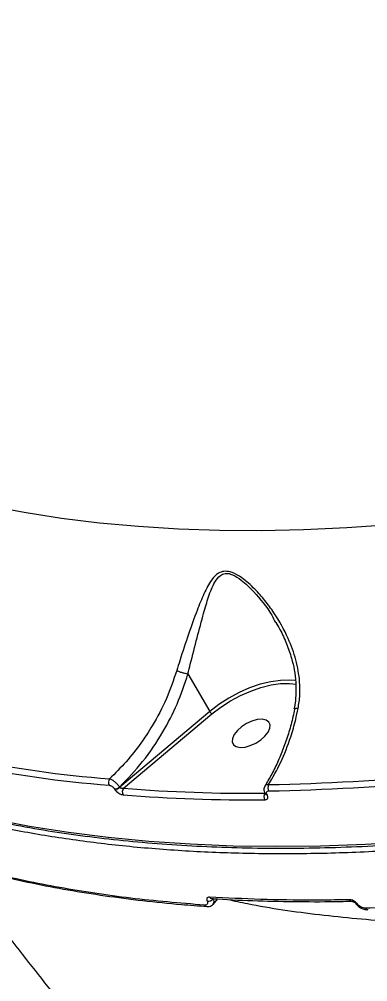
# Model space of a CAD drawing. Header units: millimetres. Extents: x -10881 to 8954, y -8695 to 5624.
# Drawn here: x 2548.4 to 2623, y -3433.1 to -3226.7 of the extents above; entities that cross this region are included whole.
import ezdxf

# ---------------------------------------------------------------- set-up
doc = ezdxf.new("R2010")
doc.units = ezdxf.units.MM
for name, color, linetype in [('DIKOM_ОБЪЕКТ', 7, 'Continuous'), ('DIKOM_РАЗМЕР_ЗОНА', 7, 'Continuous'), ('DIKOM_РАЗМЕР_ОБЪЕКТА', 7, 'Continuous')]:
    doc.layers.add(name, color=color, linetype=linetype)
doc.styles.add('style1', font='arial.ttf', dxfattribs={"width": 0.8})
doc.dimstyles.new('1-50', dxfattribs={"dimtxt": 300, "dimasz": 200, "dimexe": 100, "dimexo": 0, "dimgap": 100, "dimtad": 1, "dimtxsty": 'style1', "dimcen": 200, "dimclrd": 7, "dimclre": 7, "dimclrt": 7, "dimadec": 1, "dimazin": 2, "dimtfac": 1, "dimtmove": 0, "dimatfit": 2, "dimfxl": 0, "dimlwd": 25, "dimlwe": 18, "dimarcsym": 0})

# ---------------------------------------------------------------- blocks, each defined once
blk = doc.blocks.new('*D10')
at = {"layer": 'Defpoints', "color": 0, "transparency": 16777216}
for p in [(-7152.73, 2730.8), (7385.22, 911.28), (7385.22, -7693.77)]:
    blk.add_point(p, dxfattribs=at)
at = {"layer": 'DIKOM_РАЗМЕР_ОБЪЕКТА', "color": 7, "lineweight": 18, "transparency": 16777216}
for p, q in [((-7152.73, 2730.8), (-7152.73, -7793.77)), ((7385.22, 911.28), (7385.22, -7793.77))]:
    blk.add_line(p, q, dxfattribs=at)
at = {"layer": 'DIKOM_РАЗМЕР_ОБЪЕКТА', "color": 7, "lineweight": 25, "transparency": 16777216}
blk.add_line((-6952.73, -7693.77), (7185.22, -7693.77), dxfattribs=at)
at = {"layer": 'DIKOM_РАЗМЕР_ОБЪЕКТА', "color": 7, "transparency": 16777216}
for points in [[(-6952.73, -7660.43), (-6952.73, -7727.1), (-7152.73, -7693.77)], [(7185.22, -7660.43), (7185.22, -7727.1), (7385.22, -7693.77)]]:
    blk.add_solid(points, dxfattribs=at)
at = {"layer": 'DIKOM_РАЗМЕР_ОБЪЕКТА', "color": 7, "transparency": 16777216, "insert": (116.24, -7440.59), "char_height": 300, "attachment_point": 5, "style": 'style1'}
blk.add_mtext('14500', dxfattribs=at)
blk = doc.blocks.new('*D12')
at = {"layer": 'Defpoints', "color": 0, "transparency": 16777216}
for p in [(-9113.32, 3014.05), (8954.2, 2756.48), (8954.2, -8594.51)]:
    blk.add_point(p, dxfattribs=at)
at = {"layer": 'DIKOM_РАЗМЕР_ЗОНА', "color": 7, "lineweight": 18, "transparency": 16777216}
for p, q in [((-9113.32, 3014.05), (-9113.32, -8694.51)), ((8954.2, 2756.48), (8954.2, -8694.51))]:
    blk.add_line(p, q, dxfattribs=at)
at = {"layer": 'DIKOM_РАЗМЕР_ЗОНА', "color": 7, "lineweight": 25, "transparency": 16777216}
blk.add_line((-8913.32, -8594.51), (8754.2, -8594.51), dxfattribs=at)
at = {"layer": 'DIKOM_РАЗМЕР_ЗОНА', "color": 7, "transparency": 16777216}
for points in [[(-8913.32, -8561.18), (-8913.32, -8627.85), (-9113.32, -8594.51)], [(8754.2, -8561.18), (8754.2, -8627.85), (8954.2, -8594.51)]]:
    blk.add_solid(points, dxfattribs=at)
at = {"layer": 'DIKOM_РАЗМЕР_ЗОНА', "color": 7, "transparency": 16777216, "insert": (-79.56, -8341.34), "char_height": 300, "attachment_point": 5, "style": 'style1'}
blk.add_mtext('18000', dxfattribs=at)

msp = doc.modelspace()

# ---------------------------------------------------------------- linework, layer by layer
at = {"layer": 'DIKOM_ОБЪЕКТ', "color": 7, "linetype": 'Continuous', "lineweight": 15}
for p, q in [((2584.511, -3367.057), (2589.177, -3375.139)), ((2589.177, -3375.139), (2569.902, -3391.357)), ((2570.728, -3391.564), (2589.654, -3375.64)), ((2568.799, -3391.707), (2568.833, -3391.766)), ((2569.902, -3391.357), (2569.868, -3391.298)), ((2601.032, -3392.718), (2601.056, -3392.759)), ((2601.456, -3392.929), (2601.433, -3392.888)), ((2589.617, -3415.222), (2589.622, -3415.222)), ((2589.938, -3416.457), (2590.901, -3415.301)), ((2588.53, -3416.954), (2588.594, -3416.955)), ((2620.439, -3416.311), (2620.433, -3416.303))]:
    msp.add_line(p, q, dxfattribs=at)
at = {"layer": 'DIKOM_ОБЪЕКТ', "color": 7, "linetype": 'Continuous', "lineweight": 15, "flags": 128}
for points in [[(2627.905, -3335.064), (2618.512, -3335.726), (2609.268, -3336.151), (2600.182, -3336.337), (2591.263, -3336.286), (2582.518, -3335.997), (2573.957, -3335.469), (2565.586, -3334.705), (2557.413, -3333.704), (2549.447, -3332.467), (2541.694, -3330.995)], [(2632.251, -3403.059), (2622.496, -3403.637), (2612.893, -3403.979), (2603.45, -3404.083), (2594.176, -3403.951), (2585.078, -3403.582), (2576.164, -3402.976), (2567.442, -3402.134), (2558.918, -3401.057), (2550.6, -3399.745), (2542.496, -3398.2), (2534.61, -3396.422), (2526.952, -3394.414), (2519.526, -3392.178), (2512.339, -3389.714), (2505.398, -3387.025), (2498.707, -3384.114), (2492.273, -3380.982), (2486.102, -3377.633), (2480.197, -3374.069), (2474.565, -3370.294), (2472.894, -3369.095)], [(2607.43, -3368.487), (2606.312, -3368.384), (2604.344, -3368.426), (2602.223, -3368.725), (2600, -3369.274), (2597.725, -3370.06), (2595.454, -3371.066), (2593.238, -3372.267), (2591.129, -3373.635), (2589.177, -3375.139)], [(2589.654, -3375.64), (2591.547, -3374.182), (2593.591, -3372.855), (2595.74, -3371.691), (2597.943, -3370.715), (2600.148, -3369.953), (2602.304, -3369.42), (2604.36, -3369.13), (2606.269, -3369.089), (2607.706, -3369.246)], [(2600.997, -3380.409), (2601.665, -3379.553), (2602.04, -3378.716), (2602.091, -3377.967), (2601.815, -3377.365), (2601.233, -3376.961), (2600.393, -3376.787), (2599.362, -3376.856), (2598.225, -3377.163), (2597.074, -3377.684), (2596.001, -3378.376), (2595.094, -3379.183), (2594.425, -3380.039), (2594.051, -3380.876), (2594, -3381.625), (2594.276, -3382.227), (2594.858, -3382.631), (2595.698, -3382.805), (2596.729, -3382.736), (2597.866, -3382.429), (2599.017, -3381.908), (2600.09, -3381.216), (2600.997, -3380.409)]]:
    msp.add_lwpolyline(points, dxfattribs=at)
at = {"layer": 'DIKOM_ОБЪЕКТ', "color": 7, "linetype": 'Continuous', "lineweight": 15}
for centre, radius, start, end in [((2590.406, -3374.447), 1.41, 209.37343, 237.75756), ((2586.695, -3146.432), 245.225, 250.98059, 265.54294), ((2586.73, -3145.613), 244.684, 250.98059, 265.54294), ((2593.968, -2937.212), 453.628, 270.98716, 280.12976), ((2593.948, -2937.57), 454.631, 270.98716, 280.12976), ((2568.818, -3390.301), 1.33, 145.9583, 207.49779), ((2603.047, -3391.455), 1.436, 151.61751, 208.18684), ((2568.795, -3390.094), 1.612, 270.13084, 311.70773), ((2568.83, -3390.153), 1.612, 270.13084, 311.70773), ((2571.79, -3392.358), 1.326, 143.23394, 207.68782), ((2598.018, -3050.057), 342.596, 265.43115, 270.49457), ((2602.179, -3393.381), 1.413, 148.39181, 208.38545), ((2601.377, -3392.462), 0.43, 217.46116, 277.49093), ((2601.399, -3392.507), 0.425, 215.62405, 277.69305), ((2597.972, -3050.651), 343.414, 265.43115, 270.49457), ((2588.814, -3414.341), 1.439, 262.09714, 322.27739), ((2589.675, -3414.648), 0.576, 205.77546, 264.78746), ((2619.516, -3415.242), 0.544, 203.9589, 268.879), ((2588.602, -3416.376), 0.583, 206.20234, 262.88254), ((2620.672, -3416.063), 0.34, 226.71888, 289.78831), ((2623.029, -3417.059), 0.549, 204.26917, 266.81797)]:
    msp.add_arc(centre, radius, start, end, dxfattribs=at)
for points, knots in [([(2474.407, -3370.97), (2475.12, -3371.509), (2478.361, -3373.957), (2484.717, -3377.9), (2493.478, -3382.775), (2502.911, -3387.211), (2512.939, -3391.218), (2523.596, -3394.776), (2534.794, -3397.846), (2546.377, -3400.39), (2558.279, -3402.415), (2570.489, -3403.942), (2583.131, -3404.988), (2596.282, -3405.553), (2609.899, -3405.619), (2624, -3405.174), (2638.467, -3404.212), (2652.93, -3402.767), (2667.306, -3400.884), (2681.58, -3398.6), (2696.082, -3395.87), (2710.889, -3392.674), (2725.95, -3389.012), (2741.276, -3384.872), (2756.744, -3380.28), (2772.346, -3375.236), (2788.019, -3369.757), (2803.773, -3363.836), (2819.565, -3357.487), (2835.481, -3350.669), (2851.457, -3343.397), (2867.5, -3335.657), (2883.467, -3327.51), (2899.141, -3319.068), (2914.461, -3310.382), (2929.443, -3301.46), (2944.243, -3292.21), (2958.94, -3282.578), (2973.466, -3272.593), (2987.827, -3262.243), (3001.878, -3251.611), (3015.872, -3240.54), (3024.929, -3232.907), (3029.575, -3228.993)], [0, 0, 0, 0, 0.0069069, 0.0314206, 0.0561045, 0.0807884, 0.1060094, 0.1312304, 0.156637, 0.1820435, 0.2065572, 0.2310708, 0.2557548, 0.2804387, 0.3056597, 0.3308807, 0.3562872, 0.3816938, 0.4053301, 0.4289664, 0.4527552, 0.4765441, 0.5008121, 0.5250802, 0.5495135, 0.5739467, 0.5984604, 0.6229741, 0.6476581, 0.6723421, 0.6975631, 0.7227842, 0.7481908, 0.7735974, 0.7981111, 0.8226248, 0.8473088, 0.8719928, 0.8972139, 0.9224349, 0.9478415, 0.9732482, 1, 1, 1, 1]), ([(2593.006, -3415.396), (2594.422, -3415.707), (2600.705, -3417.083), (2612.571, -3418.765), (2628.541, -3420.272), (2644.63, -3420.854), (2660.65, -3420.676), (2675.92, -3419.846), (2690.804, -3418.473), (2704.976, -3416.689), (2719.151, -3414.457), (2734.867, -3411.515), (2751.883, -3407.754), (2770.195, -3403.049), (2787.302, -3398.08), (2803.677, -3392.819), (2819.019, -3387.459), (2834.129, -3381.768), (2850.64, -3375.112), (2868.219, -3367.48), (2886.794, -3358.779), (2903.845, -3350.229), (2919.9, -3341.674), (2934.714, -3333.342), (2949.086, -3324.835), (2963.08, -3316.129), (2976.936, -3307.114), (2985.994, -3300.849), (2990.522, -3297.717)], [0, 0, 0, 0, 0.01379089, 0.06119675, 0.10860263, 0.15478244, 0.19709595, 0.23940948, 0.27585322, 0.31229696, 0.34695125, 0.38160554, 0.42786138, 0.47024403, 0.51262671, 0.54912909, 0.58563148, 0.62034075, 0.65505002, 0.70142145, 0.74390934, 0.78639727, 0.82298919, 0.85958112, 0.89437463, 0.92916815, 0.96458407, 1, 1, 1, 1]), ([(2473.118, -3369.297), (2473.614, -3369.67), (2475.795, -3371.309), (2479.911, -3374.024), (2485.465, -3377.437), (2491.278, -3380.644), (2497.321, -3383.66), (2503.596, -3386.478), (2510.097, -3389.098), (2516.819, -3391.517), (2523.756, -3393.733), (2530.905, -3395.744), (2538.258, -3397.55), (2545.811, -3399.148), (2553.557, -3400.537), (2561.492, -3401.717), (2569.608, -3402.686), (2577.9, -3403.445), (2586.361, -3403.991), (2594.985, -3404.326), (2603.765, -3404.448), (2612.696, -3404.359), (2621.769, -3404.057), (2630.979, -3403.543), (2640.318, -3402.818), (2649.779, -3401.882), (2659.356, -3400.736), (2669.04, -3399.38), (2678.826, -3397.817), (2688.705, -3396.046), (2698.67, -3394.07), (2708.713, -3391.89), (2718.828, -3389.508), (2729.006, -3386.925), (2739.239, -3384.143), (2749.521, -3381.165), (2759.843, -3377.992), (2770.198, -3374.628), (2780.578, -3371.074), (2790.975, -3367.334), (2801.381, -3363.41), (2811.789, -3359.305), (2822.19, -3355.022), (2832.577, -3350.564), (2842.943, -3345.936), (2853.278, -3341.14), (2863.577, -3336.179), (2873.83, -3331.058), (2884.03, -3325.782), (2894.169, -3320.35), (2903.137, -3315.39), (2908.704, -3312.206), (2910.938, -3310.928)], [0, 0, 0, 0, 0.0060077, 0.0263958, 0.0467899, 0.0671898, 0.087595, 0.1080051, 0.1284196, 0.1488379, 0.1692595, 0.1896838, 0.2101103, 0.2305385, 0.2509682, 0.2713988, 0.2918301, 0.3122618, 0.3326937, 0.3531256, 0.3735573, 0.3939887, 0.4144197, 0.4348503, 0.4552804, 0.47571, 0.496139, 0.5165675, 0.5369955, 0.5574228, 0.5778497, 0.598276, 0.6187018, 0.6391271, 0.659552, 0.6799764, 0.7004004, 0.720824, 0.7412473, 0.7616702, 0.7820928, 0.8025151, 0.8229372, 0.843359, 0.8637806, 0.8842021, 0.9046234, 0.9250445, 0.9454656, 0.9658866, 0.9863075, 1, 1, 1, 1]), ([(2608.108, -3374.464), (2608.254, -3373.522), (2608.547, -3371.619), (2608.464, -3368.111), (2607.73, -3363.981), (2605.914, -3358.969), (2603.553, -3354.737), (2601.025, -3351.287), (2598.758, -3348.716), (2596.405, -3346.599), (2594.528, -3345.503), (2593.228, -3345.079), (2592.17, -3344.977), (2590.764, -3345.502), (2589.314, -3347.089), (2587.909, -3349.829), (2586.332, -3353.721), (2584.629, -3358.493), (2583.153, -3362.931), (2582.328, -3365.629), (2582.111, -3366.339)], [0, 0, 0, 0, 0.0440626, 0.0889571, 0.1624871, 0.2382061, 0.3352462, 0.385054, 0.435258, 0.4935501, 0.5321339, 0.5402075, 0.5665588, 0.5927386, 0.6382706, 0.7076003, 0.7787225, 0.8710031, 0.9660344, 1, 1, 1, 1]), ([(2584.509, -3367.056), (2584.509, -3367.055), (2584.68, -3366.345), (2585.331, -3363.69), (2586.456, -3359.231), (2587.763, -3354.448), (2588.901, -3350.436), (2590.002, -3347.661), (2591.176, -3345.982), (2592.396, -3345.419), (2593.227, -3345.505), (2593.775, -3345.673), (2594.552, -3345.957), (2596.32, -3347.105), (2599.229, -3350.003), (2601.761, -3353.086), (2603, -3355.502), (2603.269, -3356.027)], [0, 0, 0, 0, 0.0000246, 0.0500788, 0.1885395, 0.3272106, 0.42999, 0.5323982, 0.5962246, 0.6315179, 0.6661233, 0.666586, 0.6774691, 0.7308592, 0.8145993, 0.9596923, 1, 1, 1, 1]), ([(2603.317, -3356.007), (2603.615, -3356.503), (2604.501, -3357.979), (2605.649, -3360.548), (2606.674, -3363.459), (2607.34, -3366.233), (2607.662, -3368.88), (2607.643, -3371.571), (2607.486, -3373.486), (2607.236, -3374.471), (2607.206, -3374.591)], [0, 0, 0, 0, 0.08855299, 0.26358537, 0.430788, 0.56331113, 0.70396173, 0.84373248, 0.98105125, 1, 1, 1, 1]), ([(2582.111, -3366.339), (2581.425, -3368.357), (2580.037, -3372.44), (2577.312, -3377.611), (2574.364, -3382.105), (2571.33, -3385.973), (2568.926, -3388.356), (2567.716, -3389.557)], [0, 0, 0, 0, 0.230865, 0.4671749, 0.6265688, 0.8119918, 1, 1, 1, 1]), ([(2569.868, -3391.298), (2571.569, -3389.531), (2575.017, -3385.946), (2579.094, -3379.852), (2582.378, -3373.516), (2583.794, -3369.226), (2584.511, -3367.057)], [0, 0, 0, 0, 0.2606924, 0.5287023, 0.7616279, 1, 1, 1, 1]), ([(2582.111, -3366.339), (2582.167, -3366.362), (2582.329, -3366.428), (2582.706, -3366.566), (2583.268, -3366.748), (2583.931, -3366.932), (2584.316, -3367.014), (2584.509, -3367.056)], [0, 0, 0, 0, 0.0873104, 0.2536162, 0.5024108, 0.7512054, 1, 1, 1, 1]), ([(2584.511, -3367.057), (2584.51, -3367.057), (2584.51, -3367.056), (2584.509, -3367.056), (2584.509, -3367.056), (2584.509, -3367.056)], [0, 0, 0, 0, 0.4783841, 0.8637035, 1, 1, 1, 1]), ([(2607.326, -3374.623), (2607.222, -3375.157), (2606.897, -3376.818), (2606.151, -3379.51), (2605.103, -3382.679), (2603.866, -3385.702), (2602.499, -3388.534), (2601.472, -3390.24), (2600.97, -3391.074)], [0, 0, 0, 0, 0.08631676, 0.26859029, 0.45230856, 0.63713015, 0.82259773, 1, 1, 1, 1]), ([(2601.783, -3390.772), (2602.683, -3389.22), (2604.506, -3386.078), (2606.346, -3381.265), (2607.49, -3377.327), (2607.937, -3375.256), (2608.108, -3374.464)], [0, 0, 0, 0, 0.3247084, 0.657479, 0.869005, 1, 1, 1, 1]), ([(2608.108, -3374.464), (2608.078, -3374.464), (2607.958, -3374.462), (2607.704, -3374.474), (2607.436, -3374.522), (2607.397, -3374.602), (2607.379, -3374.638)], [0, 0, 0, 0, 0.0711617, 0.2787262, 0.6760954, 1, 1, 1, 1]), ([(2569.868, -3391.298), (2569.811, -3391.213), (2569.646, -3390.968), (2569.27, -3390.546), (2568.749, -3390.092), (2568.193, -3389.726), (2567.874, -3389.613), (2567.716, -3389.557)], [0, 0, 0, 0, 0.1131733, 0.3259329, 0.5479833, 0.775438, 1, 1, 1, 1]), ([(2601.783, -3390.772), (2601.625, -3390.79), (2601.307, -3390.825), (2601.056, -3390.967), (2601.016, -3391.092), (2601.014, -3391.097)], [0, 0, 0, 0, 0.490618, 0.9808219, 1, 1, 1, 1]), ([(2567.638, -3390.915), (2567.73, -3390.931), (2567.913, -3390.963), (2568.22, -3391.118), (2568.5, -3391.329), (2568.693, -3391.537), (2568.772, -3391.663), (2568.799, -3391.707)], [0, 0, 0, 0, 0.2288294, 0.4578465, 0.6785143, 0.8883618, 1, 1, 1, 1]), ([(2568.833, -3391.766), (2568.874, -3391.831), (2568.994, -3392.022), (2569.291, -3392.342), (2569.722, -3392.666), (2570.194, -3392.902), (2570.475, -3392.95), (2570.616, -3392.974)], [0, 0, 0, 0, 0.1082969, 0.3204328, 0.5430623, 0.7715679, 1, 1, 1, 1]), ([(2570.728, -3391.564), (2570.655, -3391.579), (2570.511, -3391.608), (2570.287, -3391.592), (2570.102, -3391.535), (2569.997, -3391.467), (2569.938, -3391.41), (2569.917, -3391.378), (2569.902, -3391.357)], [0, 0, 0, 0, 0.2553444, 0.4988913, 0.7167491, 0.8616271, 0.9070133, 1, 1, 1, 1]), ([(2601.018, -3391.13), (2600.95, -3391.24), (2600.792, -3391.493), (2600.772, -3391.969), (2600.852, -3392.396), (2600.999, -3392.627), (2601.054, -3392.712)], [0, 0, 0, 0, 0.22872338, 0.52394878, 0.82489302, 1, 1, 1, 1]), ([(2600.936, -3394.053), (2601.059, -3394.039), (2601.307, -3394.013), (2601.544, -3393.818), (2601.645, -3393.532), (2601.603, -3393.218), (2601.498, -3393.011), (2601.456, -3392.929)], [0, 0, 0, 0, 0.2150376, 0.4299703, 0.6447112, 0.8592201, 1, 1, 1, 1]), ([(2601.053, -3392.757), (2601.065, -3392.778), (2601.091, -3392.827), (2601.09, -3392.828), (2601.089, -3392.828)], [0, 0, 0, 0, 0.4407556, 1, 1, 1, 1]), ([(2601.433, -3392.888), (2601.405, -3392.833), (2601.334, -3392.693), (2601.307, -3392.483), (2601.374, -3392.292), (2601.533, -3392.161), (2601.698, -3392.143), (2601.781, -3392.133)], [0, 0, 0, 0, 0.1422682, 0.3570915, 0.5715532, 0.7857145, 1, 1, 1, 1]), ([(2588.079, -3416.633), (2582.759, -3416.187), (2572.106, -3415.294), (2556.917, -3412.951), (2542.27, -3409.93), (2533.133, -3407.246), (2528.558, -3405.902)], [0, 0, 0, 0, 0.2482503, 0.4971899, 0.7482385, 1, 1, 1, 1]), ([(2528.972, -3406.161), (2529.061, -3406.191), (2531.444, -3406.983), (2536.318, -3408.351), (2543.605, -3410.248), (2551.123, -3411.915), (2558.835, -3413.381), (2566.738, -3414.64), (2574.832, -3415.679), (2582.111, -3416.439), (2586.76, -3416.762), (2588.589, -3416.889)], [0, 0, 0, 0, 0.0050796, 0.1349059, 0.2648705, 0.3949428, 0.5250914, 0.6552845, 0.7854846, 0.915656, 1, 1, 1, 1]), ([(2534.313, -3407.738), (2534.991, -3408.667), (2539.134, -3414.34), (2546.996, -3424.589), (2557.913, -3438.475), (2569.115, -3452.174), (2580.57, -3465.701), (2592.283, -3479.047), (2604.249, -3492.211), (2616.466, -3505.186), (2628.931, -3517.971), (2641.64, -3530.562), (2654.59, -3542.955), (2667.778, -3555.145), (2681.201, -3567.131), (2694.854, -3578.908), (2708.735, -3590.473), (2722.84, -3601.822), (2737.166, -3612.953), (2751.707, -3623.862), (2766.461, -3634.545), (2781.424, -3645.001), (2796.591, -3655.224), (2811.958, -3665.214), (2827.524, -3674.962), (2842.886, -3684.255), (2853.14, -3690.178), (2858.075, -3693.028)], [0, 0, 0, 0, 0.0080221, 0.0490044, 0.0900252, 0.1310853, 0.1721856, 0.2133267, 0.2545092, 0.2957337, 0.3370006, 0.3783103, 0.419663, 0.4610589, 0.5024981, 0.5439806, 0.5855063, 0.627075, 0.6686864, 0.7103404, 0.7520364, 0.793774, 0.8355526, 0.8773716, 0.9192304, 0.9611282, 1, 1, 1, 1]), ([(2699.802, -3408.33), (2696.732, -3408.914), (2687.757, -3410.623), (2673.078, -3412.963), (2655.879, -3415.111), (2638.958, -3416.63), (2628.009, -3417.066), (2622.528, -3417.285)], [0, 0, 0, 0, 0.1144542, 0.3345003, 0.5550756, 0.7772654, 1, 1, 1, 1]), ([(2589.156, -3414.899), (2589.131, -3414.898), (2588.983, -3414.892), (2588.752, -3414.942), (2588.558, -3415.127), (2588.495, -3415.41), (2588.576, -3415.647), (2588.616, -3415.766)], [0, 0, 0, 0, 0.0489193, 0.2870857, 0.5249643, 0.7625368, 1, 1, 1, 1]), ([(2619.019, -3415.463), (2618.499, -3415.473), (2615.899, -3415.527), (2609.534, -3415.585), (2600.03, -3415.472), (2592.782, -3415.09), (2589.156, -3414.899)], [0, 0, 0, 0, 0.05076928, 0.25385503, 0.62669906, 1, 1, 1, 1]), ([(2589.624, -3415.211), (2590.036, -3415.241), (2593.259, -3415.476), (2599.455, -3415.714), (2608.225, -3415.895), (2614.92, -3415.903), (2618.726, -3415.792), (2619.504, -3415.769)], [0, 0, 0, 0, 0.043037, 0.3365294, 0.6306452, 0.9244875, 1, 1, 1, 1]), ([(2589.877, -3416.402), (2589.918, -3416.368), (2590.077, -3416.234), (2590.135, -3415.825), (2590.013, -3415.422), (2589.953, -3415.221)], [0, 0, 0, 0, 0.1447753, 0.5722935, 1, 1, 1, 1]), ([(2620.787, -3416.383), (2620.669, -3416.248), (2620.439, -3415.986), (2619.962, -3415.687), (2619.469, -3415.492), (2619.169, -3415.472), (2619.019, -3415.463)], [0, 0, 0, 0, 0.25922009, 0.50216271, 0.75113222, 1, 1, 1, 1]), ([(2588.616, -3415.766), (2588.657, -3415.885), (2588.738, -3416.124), (2588.675, -3416.408), (2588.482, -3416.593), (2588.25, -3416.641), (2588.104, -3416.634), (2588.079, -3416.633)], [0, 0, 0, 0, 0.2376974, 0.4754976, 0.7137247, 0.9520118, 1, 1, 1, 1]), ([(2588.533, -3416.929), (2588.697, -3416.939), (2589.064, -3416.962), (2589.567, -3416.771), (2589.8, -3416.507), (2589.898, -3416.396)], [0, 0, 0, 0, 0.3216598, 0.7153075, 1, 1, 1, 1]), ([(2619.5, -3415.787), (2619.504, -3415.787), (2619.521, -3415.785), (2619.641, -3415.798), (2619.821, -3415.853), (2620.028, -3415.952), (2620.216, -3416.08), (2620.357, -3416.208), (2620.41, -3416.276), (2620.432, -3416.305)], [0, 0, 0, 0, 0.0519384, 0.2222707, 0.3949265, 0.5726877, 0.738324, 0.891207, 1, 1, 1, 1]), ([(2620.456, -3416.296), (2620.581, -3416.457), (2620.877, -3416.84), (2621.567, -3417.284), (2622.318, -3417.584), (2622.794, -3417.584), (2622.997, -3417.585)], [0, 0, 0, 0, 0.20692908, 0.49140542, 0.78369793, 1, 1, 1, 1]), ([(2622.528, -3417.285), (2622.38, -3417.276), (2622.085, -3417.259), (2621.597, -3417.069), (2621.155, -3416.785), (2620.902, -3416.534), (2620.799, -3416.399), (2620.787, -3416.383)], [0, 0, 0, 0, 0.2486747, 0.49752, 0.7389377, 0.9703205, 1, 1, 1, 1])]:
    msp.add_open_spline(points, degree=3, knots=knots, dxfattribs=at)

# ---------------------------------------------------------------- dimensions: what is measured, and where the dimension line sits
at = {"layer": 'DIKOM_РАЗМЕР_ЗОНА'}
dim = msp.add_linear_dim(base=(8954.2, -8594.513), p1=(-9113.319, 3014.045), p2=(8954.2, 2756.48), text='18000', dimstyle='1-50', dxfattribs=at)
dim.commit()
dim.dimension.update_dxf_attribs({"geometry": '*D12', "text_midpoint": (-79.559, -8594.513), "dimtype": 160})
at = {"layer": 'DIKOM_РАЗМЕР_ОБЪЕКТА'}
dim = msp.add_linear_dim(base=(7385.217, -7693.766), p1=(-7152.73, 2730.795), p2=(7385.217, 911.281), text='14500', dimstyle='1-50', dxfattribs=at)
dim.commit()
dim.dimension.update_dxf_attribs({"geometry": '*D10', "text_midpoint": (116.244, -7693.766), "dimtype": 160})

doc.saveas('drawing.dxf')
